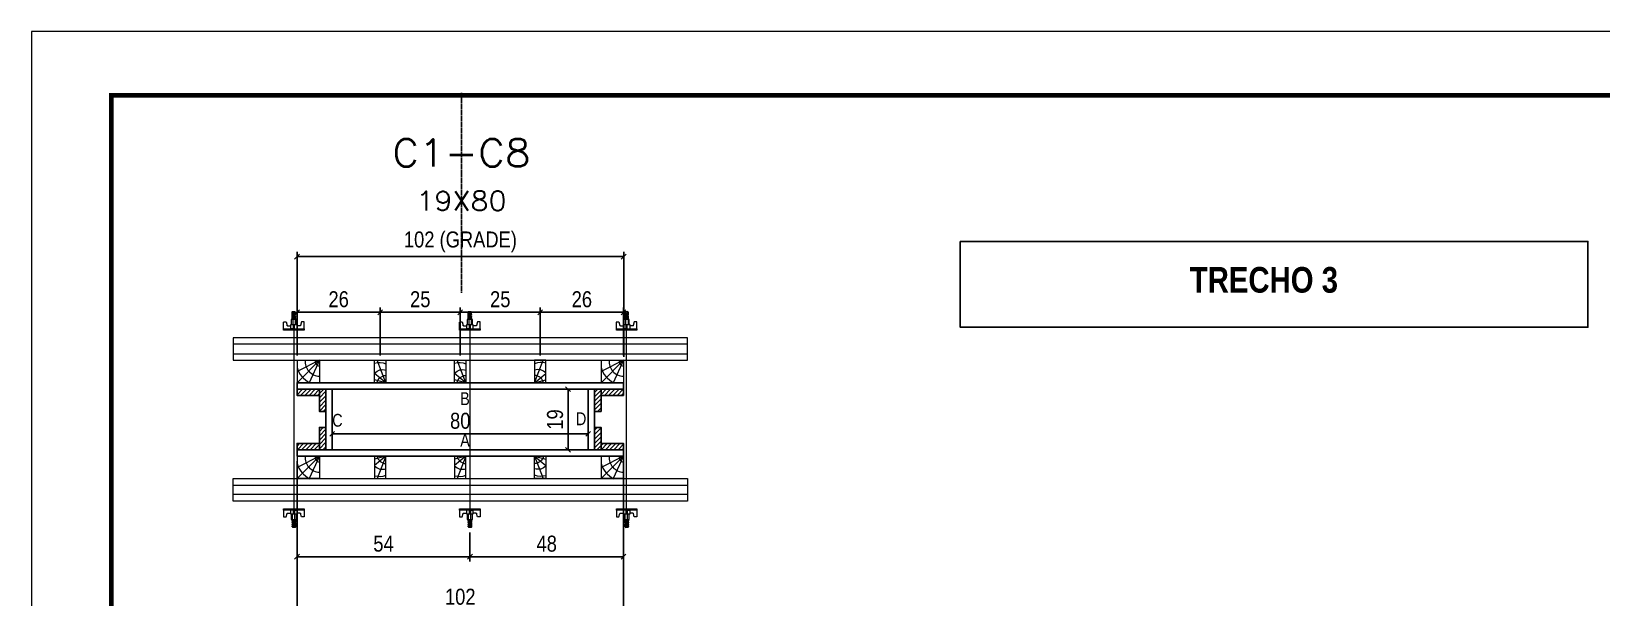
# Model space of a CAD drawing. Extents: x 71 to 6311, y -2991 to 2643.
# Drawn here: x 71 to 1053, y -2295 to -1941 of the extents above; entities that cross this region are included whole.
import ezdxf
from ezdxf.enums import TextEntityAlignment as Align

# ---------------------------------------------------------------- set-up
doc = ezdxf.new("R2010")
doc.units = 0
doc.linetypes.add('HIDDEN', pattern=[0.375, 0.25, -0.125])
for name, color, linetype in [('COTA', 241, 'Continuous'), ('NOMENCLATURA', 7, 'Continuous'), ('Painéis', 200, 'Continuous'), ('PONTALETE', 7, 'Continuous'), ('SARRAFO', 251, 'Continuous'), ('Texto de Titulo', 7, 'Continuous'), ('Texto Qtd Sarr', 242, 'Continuous')]:
    doc.layers.add(name, color=color, linetype=linetype)
for name, color, linetype, lineweight in [('Folhas', 255, 'Continuous', 9), ('Hachura', 251, 'Continuous', 9), ('Madeira', 126, 'Continuous', 18), ('Perfil Metálico', 224, 'Continuous', 18), ('Texto Seção', 7, 'Continuous', 15)]:
    doc.layers.add(name, color=color, linetype=linetype, lineweight=lineweight)
doc.styles.add('COTA TECNICA 2X', font='techl___.ttf', dxfattribs={"height": 10})
doc.styles.add('ROMANC', font='techb___.ttf', dxfattribs={"height": 2.5})
doc.styles.add('ROMANS', font='romans.shx', dxfattribs={"oblique": 19})
doc.styles.get("Standard").update_dxf_attribs({"font": 'arial.ttf'})
doc.dimstyles.new('SECAO PILAR', dxfattribs={"dimtxt": 10, "dimasz": 3, "dimexe": 3, "dimexo": 3, "dimgap": 3, "dimtad": 1, "dimdec": 1, "dimlfac": 0.5, "dimzin": 12, "dimdsep": 46, "dimtxsty": 'COTA TECNICA 2X', "dimblk1": 'OBLIQUE', "dimblk2": 'OBLIQUE', "dimsah": 1, "dimcen": 0.9, "dimclrd": 256, "dimclre": 256, "dimclrt": 256, "dimadec": 1, "dimazin": 3, "dimtfac": 1, "dimtdec": 1, "dimtmove": 0, "dimatfit": 3, "dimfxl": 1, "dimtolj": 1, "dimtzin": 12, "dimarcsym": 0})
pattern_1 = [(46, (1924.5117, -2343.1215), (-1.3703423, 1.3233242), [])]
pattern_2 = [(46, (1924.5117, -2355.1215), (-1.3703423, 1.3233242), [])]
pattern_3 = [(46, (1804.5117, -2343.1215), (-1.3703423, 1.3233242), [])]
pattern_4 = [(46, (1804.5117, -2355.1215), (-1.3703423, 1.3233242), [])]

# ---------------------------------------------------------------- blocks, each defined once
blk = doc.blocks.new('9999999999')
at = {"layer": 'Folhas'}
blk.add_lwpolyline([(0, 0), (1485, 0), (1485, 1050), (0, 1050)], close=True, dxfattribs=at)
at = {"layer": 'Folhas', "color": 30, "const_width": 3}
blk.add_lwpolyline([(1396.18, 1010), (50, 1010), (50, 40), (1396.18, 40)], dxfattribs=at)
blk = doc.blocks.new('_Oblique')
at = {"color": 0, "linetype": 'ByBlock', "lineweight": -2}
blk.add_line((-0.5, -0.5), (0.5, 0.5), dxfattribs=at)
blk = doc.blocks.new('*D462')
at = {"layer": 'COTA', "lineweight": -2, "transparency": 16777216}
for p, q in [((237.51, -2210.12), (237.51, -2306.11)), ((441.51, -2210.12), (441.51, -2306.11)), ((237.51, -2303.11), (441.51, -2303.11))]:
    blk.add_line(p, q, dxfattribs=at)
at = {"layer": 'Defpoints', "color": 0, "transparency": 16777216}
for p in [(237.51, -2207.12), (441.51, -2207.12), (441.51, -2303.11)]:
    blk.add_point(p, dxfattribs=at)
at = {"layer": 'COTA', "lineweight": -2, "transparency": 16777216, "xscale": 3, "yscale": 3, "zscale": 3, "rotation": 180}
blk.add_blockref('_Oblique', (237.51, -2303.11), dxfattribs=at)
at = {"layer": 'COTA', "lineweight": -2, "transparency": 16777216, "xscale": 3, "yscale": 3, "zscale": 3}
blk.add_blockref('_Oblique', (441.51, -2303.11), dxfattribs=at)
at = {"layer": 'COTA', "transparency": 16777216, "insert": (339.51, -2295), "char_height": 10, "attachment_point": 5, "style": 'COTA TECNICA 2X'}
blk.add_mtext('\\A1;102', dxfattribs=at)
blk = doc.blocks.new('*D449')
at = {"layer": 'COTA', "lineweight": -2, "transparency": 16777216}
for p, q in [((259.51, -2200.12), (259.51, -2190.12)), ((259.51, -2193.12), (419.51, -2193.12)), ((419.51, -2200.12), (419.51, -2190.12))]:
    blk.add_line(p, q, dxfattribs=at)
at = {"layer": 'Defpoints', "color": 0, "transparency": 16777216}
for p in [(419.51, -2193.12), (259.51, -2203.12), (419.51, -2203.12)]:
    blk.add_point(p, dxfattribs=at)
at = {"layer": 'COTA', "lineweight": -2, "transparency": 16777216, "xscale": 3, "yscale": 3, "zscale": 3, "rotation": 180}
blk.add_blockref('_Oblique', (259.51, -2193.12), dxfattribs=at)
at = {"layer": 'COTA', "lineweight": -2, "transparency": 16777216, "xscale": 3, "yscale": 3, "zscale": 3}
blk.add_blockref('_Oblique', (419.51, -2193.12), dxfattribs=at)
at = {"layer": 'COTA', "transparency": 16777216, "insert": (339.51, -2185), "char_height": 10, "attachment_point": 5, "style": 'COTA TECNICA 2X'}
blk.add_mtext('\\A1;80', dxfattribs=at)
blk = doc.blocks.new('B1A.E')
at = {"layer": 'Madeira', "linetype": 'ByBlock', "ltscale": 0.05}
for p, q in [((0, 7), (0, 0)), ((0, 7), (0, 0)), ((7, 7), (7, 0)), ((7, 7), (7, 0))]:
    blk.add_line(p, q, dxfattribs=at)
at = {"layer": 'Madeira', "ltscale": 0.05}
for p, q in [((0, 7), (7, 7)), ((7, 7), (0, 0)), ((7, 7), (0, 3.5)), ((7, 7), (3.77, 0)), ((7, 0), (0, 0))]:
    blk.add_line(p, q, dxfattribs=at)
for centre, radius, start, end in [((7.08, 6.57), 4.53, 174.4861, 268.9531), ((7.09, 6.61), 1.41, 163.7819, 266.2825), ((7.54, 7), 7.87, 196.5528, 242.8845)]:
    blk.add_arc(centre, radius, start, end, dxfattribs=at)
blk = doc.blocks.new('B1A.D')
at = {"layer": 'COTA', "linetype": 'ByBlock'}
blk.add_blockref('B1A.E', (-7, 0), dxfattribs=at)
blk = doc.blocks.new('B1B.E')
at = {"layer": 'Madeira', "linetype": 'ByBlock', "ltscale": 0.05}
for p, q in [((0, 0), (0, -7)), ((0, 0), (0, -7)), ((7, 0), (7, -7)), ((7, 0), (7, -7))]:
    blk.add_line(p, q, dxfattribs=at)
at = {"layer": 'Madeira', "ltscale": 0.05}
for p, q in [((0, 0), (7, 0)), ((7, 0), (0, -7)), ((7, 0), (0, -3.5)), ((7, 0), (3.77, -7)), ((7, -7), (0, -7))]:
    blk.add_line(p, q, dxfattribs=at)
for centre, radius, start, end in [((7.08, -0.43), 4.53, 174.4861, 268.9531), ((7.09, -0.39), 1.41, 163.7819, 266.2825), ((7.54, 0), 7.87, 196.5528, 242.8845)]:
    blk.add_arc(centre, radius, start, end, dxfattribs=at)
blk = doc.blocks.new('B1B.D')
at = {"layer": 'Madeira', "linetype": 'ByBlock', "ltscale": 0.05}
for p, q in [((-7, 0), (-7, -7)), ((-7, 0), (-7, -7)), ((0, 0), (0, -7)), ((0, 0), (0, -7))]:
    blk.add_line(p, q, dxfattribs=at)
at = {"layer": 'Madeira', "ltscale": 0.05}
for p, q in [((-7, 0), (0, 0)), ((0, 0), (-7, -7)), ((0, 0), (-7, -3.5)), ((0, 0), (-3.23, -7)), ((0, -7), (-7, -7))]:
    blk.add_line(p, q, dxfattribs=at)
for centre, radius, start, end in [((0.54, 0), 7.87, 196.5528, 242.8845), ((0.08, -0.44), 4.53, 174.4861, 268.9531), ((0.09, -0.39), 1.41, 163.7819, 266.2825)]:
    blk.add_arc(centre, radius, start, end, dxfattribs=at)
blk = doc.blocks.new('*D450')
at = {"layer": 'COTA', "lineweight": -2, "transparency": 16777216}
for p, q in [((237.51, -2139.32), (237.51, -2079.32)), ((441.69, -2144.91), (441.69, -2079.32)), ((237.51, -2082.32), (441.69, -2082.32))]:
    blk.add_line(p, q, dxfattribs=at)
at = {"layer": 'Defpoints', "color": 0, "transparency": 16777216}
for p in [(441.69, -2082.32), (237.51, -2142.32), (441.69, -2147.91)]:
    blk.add_point(p, dxfattribs=at)
at = {"layer": 'COTA', "lineweight": -2, "transparency": 16777216, "xscale": 3, "yscale": 3, "zscale": 3, "rotation": 180}
blk.add_blockref('_Oblique', (237.51, -2082.32), dxfattribs=at)
at = {"layer": 'COTA', "lineweight": -2, "transparency": 16777216, "xscale": 3, "yscale": 3, "zscale": 3}
blk.add_blockref('_Oblique', (441.69, -2082.32), dxfattribs=at)
at = {"layer": 'COTA', "transparency": 16777216, "insert": (339.6, -2073.1), "char_height": 10, "attachment_point": 5, "style": 'COTA TECNICA 2X'}
blk.add_mtext('\\A1;102 (GRADE)', dxfattribs=at)
blk = doc.blocks.new('MEIO PONTALETE')
at = {"layer": 'Madeira'}
for q in [(2.71, 7), (3.5, 2.88), (3.5, 0.87)]:
    blk.add_line((0, 0), q, dxfattribs=at)
blk.add_lwpolyline([(0, 0), (3.5, 0), (3.5, 7), (0, 7)], close=True, dxfattribs=at)
for centre, radius, start, end in [((2.04, 0.06), 6.23, 76.4499, 109.0913), ((1.09, 0.9), 3.19, 40.9063, 109.9847), ((-0.21, -0.78), 3.09, 14.6322, 86.0383)]:
    blk.add_arc(centre, radius, start, end, dxfattribs=at)
blk = doc.blocks.new('BLOCK 2')
at = {"layer": 'PONTALETE', "color": 1, "xscale": -2, "yscale": 2, "zscale": 2}
blk.add_blockref('MEIO PONTALETE', (131231.05, 34113.97), dxfattribs=at)
blk = doc.blocks.new('A2')
at = {"layer": 'COTA', "linetype": 'ByBlock'}
blk.add_blockref('BLOCK 2', (-131205.24, -34118.58), dxfattribs=at)
blk = doc.blocks.new('B2A')
at = {"layer": 'COTA', "linetype": 'ByBlock', "xscale": 10, "yscale": 10, "zscale": 10}
blk.add_blockref('A2', (-188.1, 46), dxfattribs=at)
blk = doc.blocks.new('B2A.E')
at = {"layer": 'COTA', "linetype": 'ByBlock', "xscale": 0.05000874370170691, "yscale": 0.05000874370170691, "zscale": 0.05000874370170691}
blk.add_blockref('B2A', (0, 0), dxfattribs=at)
blk = doc.blocks.new('B2B.E')
at = {"layer": 'COTA', "linetype": 'ByBlock'}
blk.add_blockref('B2A.E', (0, -7), dxfattribs=at)
blk = doc.blocks.new('*D451')
at = {"layer": 'COTA', "lineweight": -2, "transparency": 16777216}
for p, q in [((237.51, -2144.12), (237.51, -2114.12)), ((237.51, -2117.12), (289.51, -2117.12)), ((289.51, -2144.12), (289.51, -2114.12))]:
    blk.add_line(p, q, dxfattribs=at)
at = {"layer": 'Defpoints', "color": 0, "transparency": 16777216}
for p in [(289.51, -2117.12), (237.51, -2147.12), (289.51, -2147.12)]:
    blk.add_point(p, dxfattribs=at)
at = {"layer": 'COTA', "lineweight": -2, "transparency": 16777216, "xscale": 3, "yscale": 3, "zscale": 3, "rotation": 180}
blk.add_blockref('_Oblique', (237.51, -2117.12), dxfattribs=at)
at = {"layer": 'COTA', "lineweight": -2, "transparency": 16777216, "xscale": 3, "yscale": 3, "zscale": 3}
blk.add_blockref('_Oblique', (289.51, -2117.12), dxfattribs=at)
at = {"layer": 'COTA', "transparency": 16777216, "insert": (263.51, -2109.02), "char_height": 10, "attachment_point": 5, "style": 'COTA TECNICA 2X'}
blk.add_mtext('\\A1;26', dxfattribs=at)
blk = doc.blocks.new('C')
at = {"layer": 'Hachura', "color": 0}
for p, q in [((0, 3.22), (0, -3.22)), ((0.45, 3.22), (0, 3.22)), ((0.46, 3.16), (0, 3.16)), ((0.46, 3.05), (0, 3.05)), ((0.46, 2.88), (0, 2.88)), ((0, 2.75), (0, -1.16)), ((0.46, 2.65), (0, 2.65)), ((0.46, 2.23), (0, 2.23)), ((0.46, 1.51), (0, 1.51)), ((0.39, 0.49), (0.17, 0.49)), ((0.45, -3.23), (0.45, 3.22)), ((0.45, 3.22), (2.58, 3.22)), ((1.74, 0.97), (0.45, 0.97)), ((1.45, 0.1), (0.45, 0.1)), ((1.35, 1.94), (1.35, 0.96)), ((2.58, 2.39), (1.47, 2.09)), ((1.74, -0.97), (1.74, 0.97)), ((1.74, 0.97), (1.74, 0.84)), ((1.74, 0.97), (1.74, 0.84)), ((1.74, 0.84), (3.35, 0.84)), ((3.35, 0.45), (1.74, 0.45)), ((2.58, 3.22), (2.58, 2.39)), ((3.32, 0.84), (3.32, -0.84)), ((3.35, 0.84), (3.35, -0.84)), ((3.68, 0.45), (3.35, 0.45)), ((3.84, -0.52), (3.35, 0.45)), ((3.35, 0.06), (3.67, -0.57)), ((3.68, 0.45), (4.16, -0.52)), ((3.72, 0.5), (4.25, -0.57)), ((4.37, -0.55), (3.83, 0.53)), ((4.15, 0.45), (3.93, 0.45)), ((4.42, -0.52), (3.93, 0.45)), ((4.15, 0.45), (4.26, 0.45)), ((4.26, 0.45), (4.74, -0.52)), ((4.3, 0.5), (4.83, -0.57)), ((4.95, -0.55), (4.41, 0.53)), ((4.51, 0.45), (4.84, 0.45)), ((5, -0.52), (4.51, 0.45)), ((4.84, 0.45), (5.32, -0.52)), ((4.88, 0.5), (5.41, -0.57)), ((5.53, -0.55), (4.99, 0.53)), ((5.58, -0.52), (5.09, 0.45)), ((5.42, 0.45), (5.09, 0.45)), ((5.58, -0.52), (5.09, 0.45)), ((5.42, 0.45), (5.74, -0.19)), ((5.46, 0.5), (5.74, -0.07)), ((5.74, 0.19), (5.57, 0.53)), ((5.74, 0.32), (5.68, 0.45)), ((5.68, 0.45), (5.74, 0.45)), ((5.74, 0.45), (5.9, 0.29)), ((5.74, 0.45), (5.74, -0.52)), ((5.9, -0.36), (5.9, 0.29)), ((0.45, 0), (0, 0)), ((0.46, -1.52), (0, -1.52)), ((0.46, -2.23), (0, -2.23)), ((0.46, -2.65), (0, -2.65)), ((0.46, -2.88), (0, -2.88)), ((0.46, -3.05), (0, -3.05)), ((0.46, -3.16), (0, -3.16)), ((0, -3.22), (2.57, -3.22)), ((0.08, -0.48), (0.29, -0.48)), ((0.29, -0.48), (0.4, -0.48)), ((0.45, 0), (0.45, -0.97)), ((0.45, -0.16), (1.45, -0.16)), ((0.45, -0.65), (0.45, -0.32)), ((0.45, -3.23), (0.45, -0.65)), ((0.45, -0.97), (1.74, -0.97)), ((1.35, -1.94), (1.35, -0.97)), ((2.58, -2.39), (1.47, -2.1)), ((3.35, -0.32), (1.74, -0.32)), ((3.35, -0.84), (1.74, -0.84)), ((2.58, -3.23), (2.58, -2.39)), ((3.35, -0.07), (3.58, -0.52)), ((3.35, -0.52), (3.58, -0.52)), ((3.84, -0.52), (4.16, -0.52)), ((4.42, -0.52), (4.74, -0.52)), ((4.63, -0.52), (4.74, -0.52)), ((5, -0.52), (5.32, -0.52)), ((5.58, -0.52), (5.74, -0.52)), ((5.74, -0.52), (5.9, -0.36)), ((5.74, -0.52), (5.74, -0.52))]:
    blk.add_line(p, q, dxfattribs=at)
for centre, radius, start, end in [((1.52, 1.94), 0.161, 104.7436, 180), ((1.44, -0.03), 0.129, 272.695, 87.305), ((3.81, 0.39), 0.143, 25.5688, 154.4312), ((4.39, 0.39), 0.143, 25.5688, 154.4312), ((4.97, 0.39), 0.143, 25.5688, 154.4312), ((5.55, 0.39), 0.143, 25.5688, 154.4312), ((0.17, -0.37), 0.174, 221.744, 317.8592), ((1.52, -1.94), 0.161, 180, 255.2564), ((3.71, -0.4), 0.174, 222.1408, 318.256), ((4.29, -0.4), 0.174, 222.1408, 318.256), ((4.87, -0.4), 0.174, 222.1408, 318.256), ((5.45, -0.4), 0.174, 222.1408, 318.256), ((5.61, -0.4), 0.174, 317.8592, 318.256)]:
    blk.add_arc(centre, radius, start, end, dxfattribs=at)
blk = doc.blocks.new('PAR.CIM')
at = {"layer": 'Hachura', "linetype": 'Continuous', "xscale": -1, "rotation": 270}
blk.add_blockref('C', (0, 0), dxfattribs=at)
blk = doc.blocks.new('PAR.BAI')
at = {"layer": 'Hachura', "linetype": 'Continuous', "xscale": -1, "rotation": 90}
blk.add_blockref('C', (0, 0), dxfattribs=at)
blk = doc.blocks.new('*D452')
at = {"layer": 'COTA', "lineweight": -2, "transparency": 16777216}
for p, q in [((237.51, -2238.12), (237.51, -2272.92)), ((345.58, -2254.72), (345.58, -2272.92)), ((237.51, -2269.92), (345.58, -2269.92))]:
    blk.add_line(p, q, dxfattribs=at)
at = {"layer": 'Defpoints', "color": 0, "transparency": 16777216}
for p in [(237.51, -2235.12), (345.58, -2251.72), (345.58, -2269.92)]:
    blk.add_point(p, dxfattribs=at)
at = {"layer": 'COTA', "lineweight": -2, "transparency": 16777216, "xscale": 3, "yscale": 3, "zscale": 3, "rotation": 180}
blk.add_blockref('_Oblique', (237.51, -2269.92), dxfattribs=at)
at = {"layer": 'COTA', "lineweight": -2, "transparency": 16777216, "xscale": 3, "yscale": 3, "zscale": 3}
blk.add_blockref('_Oblique', (345.58, -2269.92), dxfattribs=at)
at = {"layer": 'COTA', "transparency": 16777216, "insert": (291.55, -2261.81), "char_height": 10, "attachment_point": 5, "style": 'COTA TECNICA 2X'}
blk.add_mtext('\\A1;54', dxfattribs=at)
blk = doc.blocks.new('*D453')
at = {"layer": 'COTA', "lineweight": -2, "transparency": 16777216}
for p, q in [((345.58, -2254.72), (345.58, -2272.92)), ((441.51, -2254.72), (441.51, -2272.92)), ((345.58, -2269.92), (441.51, -2269.92))]:
    blk.add_line(p, q, dxfattribs=at)
at = {"layer": 'Defpoints', "color": 0, "transparency": 16777216}
for p in [(345.58, -2251.72), (441.51, -2251.72), (441.51, -2269.92)]:
    blk.add_point(p, dxfattribs=at)
at = {"layer": 'COTA', "lineweight": -2, "transparency": 16777216, "xscale": 3, "yscale": 3, "zscale": 3, "rotation": 180}
blk.add_blockref('_Oblique', (345.58, -2269.92), dxfattribs=at)
at = {"layer": 'COTA', "lineweight": -2, "transparency": 16777216, "xscale": 3, "yscale": 3, "zscale": 3}
blk.add_blockref('_Oblique', (441.51, -2269.92), dxfattribs=at)
at = {"layer": 'COTA', "transparency": 16777216, "insert": (393.55, -2261.83), "char_height": 10, "attachment_point": 5, "style": 'COTA TECNICA 2X'}
blk.add_mtext('\\A1;48', dxfattribs=at)
blk = doc.blocks.new('*D454')
at = {"layer": 'COTA', "lineweight": -2, "transparency": 16777216}
for p, q in [((416.51, -2165.12), (403.89, -2165.12)), ((406.89, -2203.12), (406.89, -2165.12)), ((416.51, -2203.12), (403.89, -2203.12))]:
    blk.add_line(p, q, dxfattribs=at)
at = {"layer": 'Defpoints', "color": 0, "transparency": 16777216}
for p in [(406.89, -2165.12), (419.51, -2165.12), (419.51, -2203.12)]:
    blk.add_point(p, dxfattribs=at)
at = {"layer": 'COTA', "lineweight": -2, "transparency": 16777216, "xscale": 3, "yscale": 3, "zscale": 3}
for p, rotation in [((406.89, -2165.12), 90), ((406.89, -2203.12), 270)]:
    blk.add_blockref('_Oblique', p, dxfattribs=dict(at, rotation=rotation))
at = {"layer": 'COTA', "transparency": 16777216, "insert": (398.8, -2184.12), "char_height": 10, "attachment_point": 5, "rotation": 90, "style": 'COTA TECNICA 2X'}
blk.add_mtext('\\A1;19', dxfattribs=at)
blk = doc.blocks.new('titulo1')
at = {"layer": 'Defpoints', "color": 252, "linetype": 'HIDDEN', "ltscale": 2}
blk.add_line((0, 0), (0, 125), dxfattribs=at)
at = {"layer": 'Defpoints', "style": 'ROMANS', "oblique": 15}
blk.add_attdef('FOLHA', text='', height=10, dxfattribs=at).set_placement((0, 15.58), align=Align.MIDDLE_CENTER)
at = {"layer": 'Texto Qtd Sarr', "color": 3, "style": 'ROMANS', "oblique": 15}
for tag, height, p in [('TITULO', 17, (0, 71.45)), ('SEÇÃO', 12, (0, 41.55))]:
    blk.add_attdef(tag, text='', height=height, dxfattribs=at).set_placement(p, align=Align.MIDDLE_CENTER)
blk = doc.blocks.new('*D455')
at = {"layer": 'COTA', "lineweight": -2, "transparency": 16777216}
for p, q in [((389.51, -2144.12), (389.51, -2114.12)), ((441.51, -2117.12), (389.51, -2117.12)), ((441.51, -2144.12), (441.51, -2114.12))]:
    blk.add_line(p, q, dxfattribs=at)
at = {"layer": 'Defpoints', "color": 0, "transparency": 16777216}
for p in [(389.51, -2117.12), (389.51, -2147.12), (441.51, -2147.12)]:
    blk.add_point(p, dxfattribs=at)
at = {"layer": 'COTA', "lineweight": -2, "transparency": 16777216, "xscale": 3, "yscale": 3, "zscale": 3, "rotation": 180}
blk.add_blockref('_Oblique', (389.51, -2117.12), dxfattribs=at)
at = {"layer": 'COTA', "lineweight": -2, "transparency": 16777216, "xscale": 3, "yscale": 3, "zscale": 3}
blk.add_blockref('_Oblique', (441.51, -2117.12), dxfattribs=at)
at = {"layer": 'COTA', "transparency": 16777216, "insert": (415.51, -2109.02), "char_height": 10, "attachment_point": 5, "style": 'COTA TECNICA 2X'}
blk.add_mtext('\\A1;26', dxfattribs=at)
blk = doc.blocks.new('*D456')
at = {"layer": 'COTA', "lineweight": -2, "transparency": 16777216}
for p, q in [((289.51, -2144.12), (289.51, -2114.12)), ((289.51, -2117.12), (339.51, -2117.12)), ((339.51, -2144.12), (339.51, -2114.12))]:
    blk.add_line(p, q, dxfattribs=at)
at = {"layer": 'Defpoints', "color": 0, "transparency": 16777216}
for p in [(339.51, -2117.12), (289.51, -2147.12), (339.51, -2147.12)]:
    blk.add_point(p, dxfattribs=at)
at = {"layer": 'COTA', "lineweight": -2, "transparency": 16777216, "xscale": 3, "yscale": 3, "zscale": 3, "rotation": 180}
blk.add_blockref('_Oblique', (289.51, -2117.12), dxfattribs=at)
at = {"layer": 'COTA', "lineweight": -2, "transparency": 16777216, "xscale": 3, "yscale": 3, "zscale": 3}
blk.add_blockref('_Oblique', (339.51, -2117.12), dxfattribs=at)
at = {"layer": 'COTA', "transparency": 16777216, "insert": (314.51, -2109.01), "char_height": 10, "attachment_point": 5, "style": 'COTA TECNICA 2X'}
blk.add_mtext('\\A1;25', dxfattribs=at)
blk = doc.blocks.new('*D457')
at = {"layer": 'COTA', "lineweight": -2, "transparency": 16777216}
for p, q in [((339.51, -2144.12), (339.51, -2114.12)), ((389.51, -2117.12), (339.51, -2117.12)), ((389.51, -2144.12), (389.51, -2114.12))]:
    blk.add_line(p, q, dxfattribs=at)
at = {"layer": 'Defpoints', "color": 0, "transparency": 16777216}
for p in [(339.51, -2117.12), (339.51, -2147.12), (389.51, -2147.12)]:
    blk.add_point(p, dxfattribs=at)
at = {"layer": 'COTA', "lineweight": -2, "transparency": 16777216, "xscale": 3, "yscale": 3, "zscale": 3, "rotation": 180}
blk.add_blockref('_Oblique', (339.51, -2117.12), dxfattribs=at)
at = {"layer": 'COTA', "lineweight": -2, "transparency": 16777216, "xscale": 3, "yscale": 3, "zscale": 3}
blk.add_blockref('_Oblique', (389.51, -2117.12), dxfattribs=at)
at = {"layer": 'COTA', "transparency": 16777216, "insert": (364.51, -2109.01), "char_height": 10, "attachment_point": 5, "style": 'COTA TECNICA 2X'}
blk.add_mtext('\\A1;25', dxfattribs=at)

msp = doc.modelspace()

# ---------------------------------------------------------------- hatches: boundary and pattern name
at = {"layer": 'SARRAFO', "linetype": 'Continuous', "ltscale": 30}
h = msp.add_hatch(dxfattribs=at)
h.set_pattern_fill('ANSI31', color=256, scale=0.6, angle=1)
h.set_pattern_definition(pattern_2)
h.paths.add_polyline_path([(251.512, -2165.121), (237.512, -2165.121), (237.512, -2169.121), (251.512, -2169.121)])
h = msp.add_hatch(dxfattribs=at)
h.set_pattern_fill('ANSI31', color=256, scale=0.6, angle=1)
h.set_pattern_definition(pattern_2)
h.paths.add_polyline_path([(255.512, -2165.121), (251.512, -2165.121), (251.512, -2179.121), (255.512, -2179.121)])
h = msp.add_hatch(dxfattribs=at)
h.set_pattern_fill('ANSI31', color=256, scale=0.6, angle=1)
h.set_pattern_definition(pattern_4)
h.paths.add_polyline_path([(427.512, -2165.121), (423.512, -2165.121), (423.512, -2179.121), (427.512, -2179.121)])
h = msp.add_hatch(dxfattribs=at)
h.set_pattern_fill('ANSI31', color=256, scale=0.6, angle=1)
h.set_pattern_definition(pattern_4)
h.paths.add_polyline_path([(441.512, -2165.121), (427.512, -2165.121), (427.512, -2169.121), (441.512, -2169.121)])
h = msp.add_hatch(dxfattribs=at)
h.set_pattern_fill('ANSI31', color=256, scale=0.6, angle=1)
h.set_pattern_definition(pattern_1)
h.paths.add_polyline_path([(255.512, -2189.121), (251.512, -2189.121), (251.512, -2203.121), (255.512, -2203.121)])
h = msp.add_hatch(dxfattribs=at)
h.set_pattern_fill('ANSI31', color=256, scale=0.6, angle=1)
h.set_pattern_definition(pattern_3)
h.paths.add_polyline_path([(427.512, -2189.121), (423.512, -2189.121), (423.512, -2203.121), (427.512, -2203.121)])
h = msp.add_hatch(dxfattribs=at)
h.set_pattern_fill('ANSI31', color=256, scale=0.6, angle=1)
h.set_pattern_definition(pattern_1)
h.paths.add_polyline_path([(251.512, -2199.121), (237.512, -2199.121), (237.512, -2203.121), (251.512, -2203.121)])
h = msp.add_hatch(dxfattribs=at)
h.set_pattern_fill('ANSI31', color=256, scale=0.6, angle=1)
h.set_pattern_definition(pattern_3)
h.paths.add_polyline_path([(441.512, -2199.121), (427.512, -2199.121), (427.512, -2203.121), (441.512, -2203.121)])

# ---------------------------------------------------------------- linework, layer by layer
at = {"layer": 'COTA'}
msp.add_lwpolyline([(651.999, -2072.806), (1044.315, -2072.806), (1044.315, -2126.466), (651.999, -2126.466)], close=True, dxfattribs=at)
at = {"layer": 'Hachura', "linetype": 'Continuous', "ltscale": 30}
for points in [[(235.512, -2128.321), (235.512, -2239.921)], [(345.512, -2128.321), (345.512, -2239.921)], [(443.512, -2239.921), (443.512, -2128.321)]]:
    msp.add_lwpolyline(points, dxfattribs=at)
at = {"layer": 'Painéis', "linetype": 'Continuous', "ltscale": 30}
for points in [[(237.512, -2165.121), (441.512, -2165.121), (441.512, -2161.121), (237.512, -2161.121)], [(237.512, -2207.121), (441.512, -2207.121), (441.512, -2203.121), (237.512, -2203.121)]]:
    msp.add_lwpolyline(points, close=True, dxfattribs=at)
for points in [[(255.512, -2203.121), (255.512, -2165.121)], [(259.512, -2165.121), (259.512, -2203.121)], [(419.512, -2165.121), (419.512, -2203.121)], [(423.512, -2203.121), (423.512, -2165.121)]]:
    msp.add_lwpolyline(points, dxfattribs=at)
at = {"layer": 'Perfil Metálico', "linetype": 'Continuous', "ltscale": 30}
for points in [[(197.512, -2147.119), (481.512, -2147.119), (481.512, -2133.119), (197.512, -2133.119)], [(197.512, -2221.121), (481.512, -2221.121), (481.512, -2235.121), (197.512, -2235.121)]]:
    msp.add_lwpolyline(points, close=True, dxfattribs=at)
for points in [[(481.512, -2137.119), (197.512, -2137.119)], [(197.512, -2143.119), (481.512, -2143.119)], [(197.512, -2225.121), (481.512, -2225.121)], [(481.512, -2231.121), (197.512, -2231.121)]]:
    msp.add_lwpolyline(points, dxfattribs=at)
at = {"layer": 'SARRAFO', "linetype": 'Continuous', "ltscale": 30}
msp.add_line((423.512, -2203.121), (441.512, -2203.121), dxfattribs=at)
for points in [[(255.512, -2165.121), (237.512, -2165.121), (237.512, -2169.121), (251.512, -2169.121)], [(255.512, -2165.121), (255.512, -2179.121), (251.512, -2179.121), (251.512, -2165.121)], [(441.512, -2165.121), (423.512, -2165.121), (423.512, -2179.121), (427.512, -2179.121), (427.512, -2165.121)], [(427.512, -2169.121), (441.512, -2169.121), (441.512, -2165.121)], [(251.512, -2203.121), (251.512, -2189.121), (255.512, -2189.121), (255.512, -2203.121)], [(427.512, -2203.121), (427.512, -2189.121), (423.512, -2189.121), (423.512, -2203.121)], [(251.512, -2199.121), (237.512, -2199.121), (237.512, -2203.121), (255.512, -2203.121)], [(427.512, -2199.121), (441.512, -2199.121), (441.512, -2203.121)]]:
    msp.add_lwpolyline(points, dxfattribs=at)

# ---------------------------------------------------------------- block references
at = {"layer": 'Folhas'}
msp.add_blockref('9999999999', (71.471, -2991.496), dxfattribs=at)
at = {"layer": 'Hachura', "linetype": 'Continuous', "ltscale": 30, "xscale": 2, "yscale": 2, "zscale": 2}
for name, p in [('PAR.CIM', (235.512, -2128.321)), ('PAR.CIM', (345.512, -2128.321)), ('PAR.CIM', (443.512, -2128.321)), ('PAR.BAI', (235.512, -2239.921)), ('PAR.BAI', (345.512, -2239.921)), ('PAR.BAI', (443.512, -2239.921))]:
    msp.add_blockref(name, p, dxfattribs=at)
at = {"layer": 'Madeira', "linetype": 'Continuous', "ltscale": 30, "yscale": 2, "zscale": 2}
for name, p, xscale in [('B1B.E', (237.512, -2147.121), 2), ('B2B.E', (286.012, -2147.121), 2), ('B2B.E', (336.012, -2147.121), 2), ('B2B.E', (393.011, -2147.121), -2), ('B1B.D', (441.512, -2147.119), 2), ('B1A.E', (237.512, -2221.121), 2), ('B1A.D', (441.512, -2221.121), 2)]:
    msp.add_blockref(name, p, dxfattribs=dict(at, xscale=xscale))
at = {"layer": 'Madeira', "linetype": 'Continuous', "ltscale": 30, "yscale": 2, "zscale": 2, "rotation": 180}
for p, xscale in [((286.012, -2221.121), -2), ((336.012, -2221.121), -2), ((393.011, -2221.121), 2)]:
    msp.add_blockref('B2B.E', p, dxfattribs=dict(at, xscale=xscale))
at = {"layer": 'Texto Seção'}
ref = msp.add_blockref('titulo1', (340.26, -2104.943), dxfattribs=at)
ref.add_attrib('TITULO', 'C1-C8', dxfattribs={"layer": 'Texto de Titulo', "color": 7, "height": 17, "style": 'ROMANS', "width": 1.1}).set_placement((340.26, -2017.443), align=Align.MIDDLE_CENTER)
ref.add_attrib('SEÇÃO', '19X80', dxfattribs={"layer": 'Texto de Titulo', "color": 7, "height": 12, "style": 'ROMANS', "width": 1.1}).set_placement((340.26, -2047.443), align=Align.MIDDLE_CENTER)

# ---------------------------------------------------------------- texts
at = {"layer": 'NOMENCLATURA', "linetype": 'Continuous', "ltscale": 30, "width": 0.8}
for s, p in [('B', (339.504, -2175.121)), ('C', (259.512, -2188.623)), ('D', (411.839, -2187.686)), ('A', (339.504, -2201.121))]:
    msp.add_text(s, height=8, dxfattribs=at).set_placement(p)
at = {"layer": 'NOMENCLATURA', "color": 2, "insert": (841.818, -2088.812), "char_height": 16, "attachment_point": 2, "style": 'ROMANC'}
msp.add_mtext_dynamic_manual_height_columns('TRECHO 3', width=449.07607, gutter_width=1, heights=[0], dxfattribs=at)

# ---------------------------------------------------------------- dimensions: what is measured, and where the dimension line sits
at = {"layer": 'COTA'}
dim = msp.add_linear_dim(base=(441.695, -2082.321), p1=(237.512, -2142.321), p2=(441.695, -2147.907), text='102 (GRADE)', dimstyle='SECAO PILAR', override={"dimtmove": 1}, dxfattribs=at)
dim.commit()
dim.dimension.update_dxf_attribs({"geometry": '*D450', "text_midpoint": (339.603, -2073.101)})
for base, p1, p2, picture, middle in [((289.513, -2117.121), (237.512, -2147.121), (289.513, -2147.119), '*D451', (263.512, -2109.019)), ((339.512, -2117.121), (289.513, -2147.119), (339.512, -2147.119), '*D456', (314.512, -2109.012)), ((419.512, -2193.121), (259.512, -2203.121), (419.512, -2203.121), '*D449', (339.512, -2184.997)), ((441.512, -2303.106), (237.512, -2207.121), (441.512, -2207.121), '*D462', (339.512, -2295.004)), ((345.58, -2269.921), (237.512, -2235.121), (345.58, -2251.722), '*D452', (291.546, -2261.812)), ((441.512, -2269.921), (345.58, -2251.722), (441.512, -2251.722), '*D453', (393.546, -2261.826))]:
    dim = msp.add_linear_dim(base=base, p1=p1, p2=p2, dimstyle='SECAO PILAR', override={"dimtmove": 1}, dxfattribs=at)
    dim.commit()
    dim.dimension.update_dxf_attribs({"geometry": picture, "text_midpoint": middle})
for base, p1, p2, angle, picture, middle in [((339.514, -2117.121), (389.51, -2147.119), (339.514, -2147.119), 180, '*D457', (364.512, -2109.012)), ((389.51, -2117.121), (441.512, -2147.121), (389.51, -2147.119), 180, '*D455', (415.511, -2109.019)), ((406.886, -2165.121), (419.512, -2203.121), (419.512, -2165.121), 90, '*D454', (398.798, -2184.121))]:
    dim = msp.add_linear_dim(base=base, p1=p1, p2=p2, angle=angle, dimstyle='SECAO PILAR', override={"dimtmove": 1}, dxfattribs=at)
    dim.commit()
    dim.dimension.update_dxf_attribs({"geometry": picture, "text_midpoint": middle})

doc.saveas('drawing.dxf')
